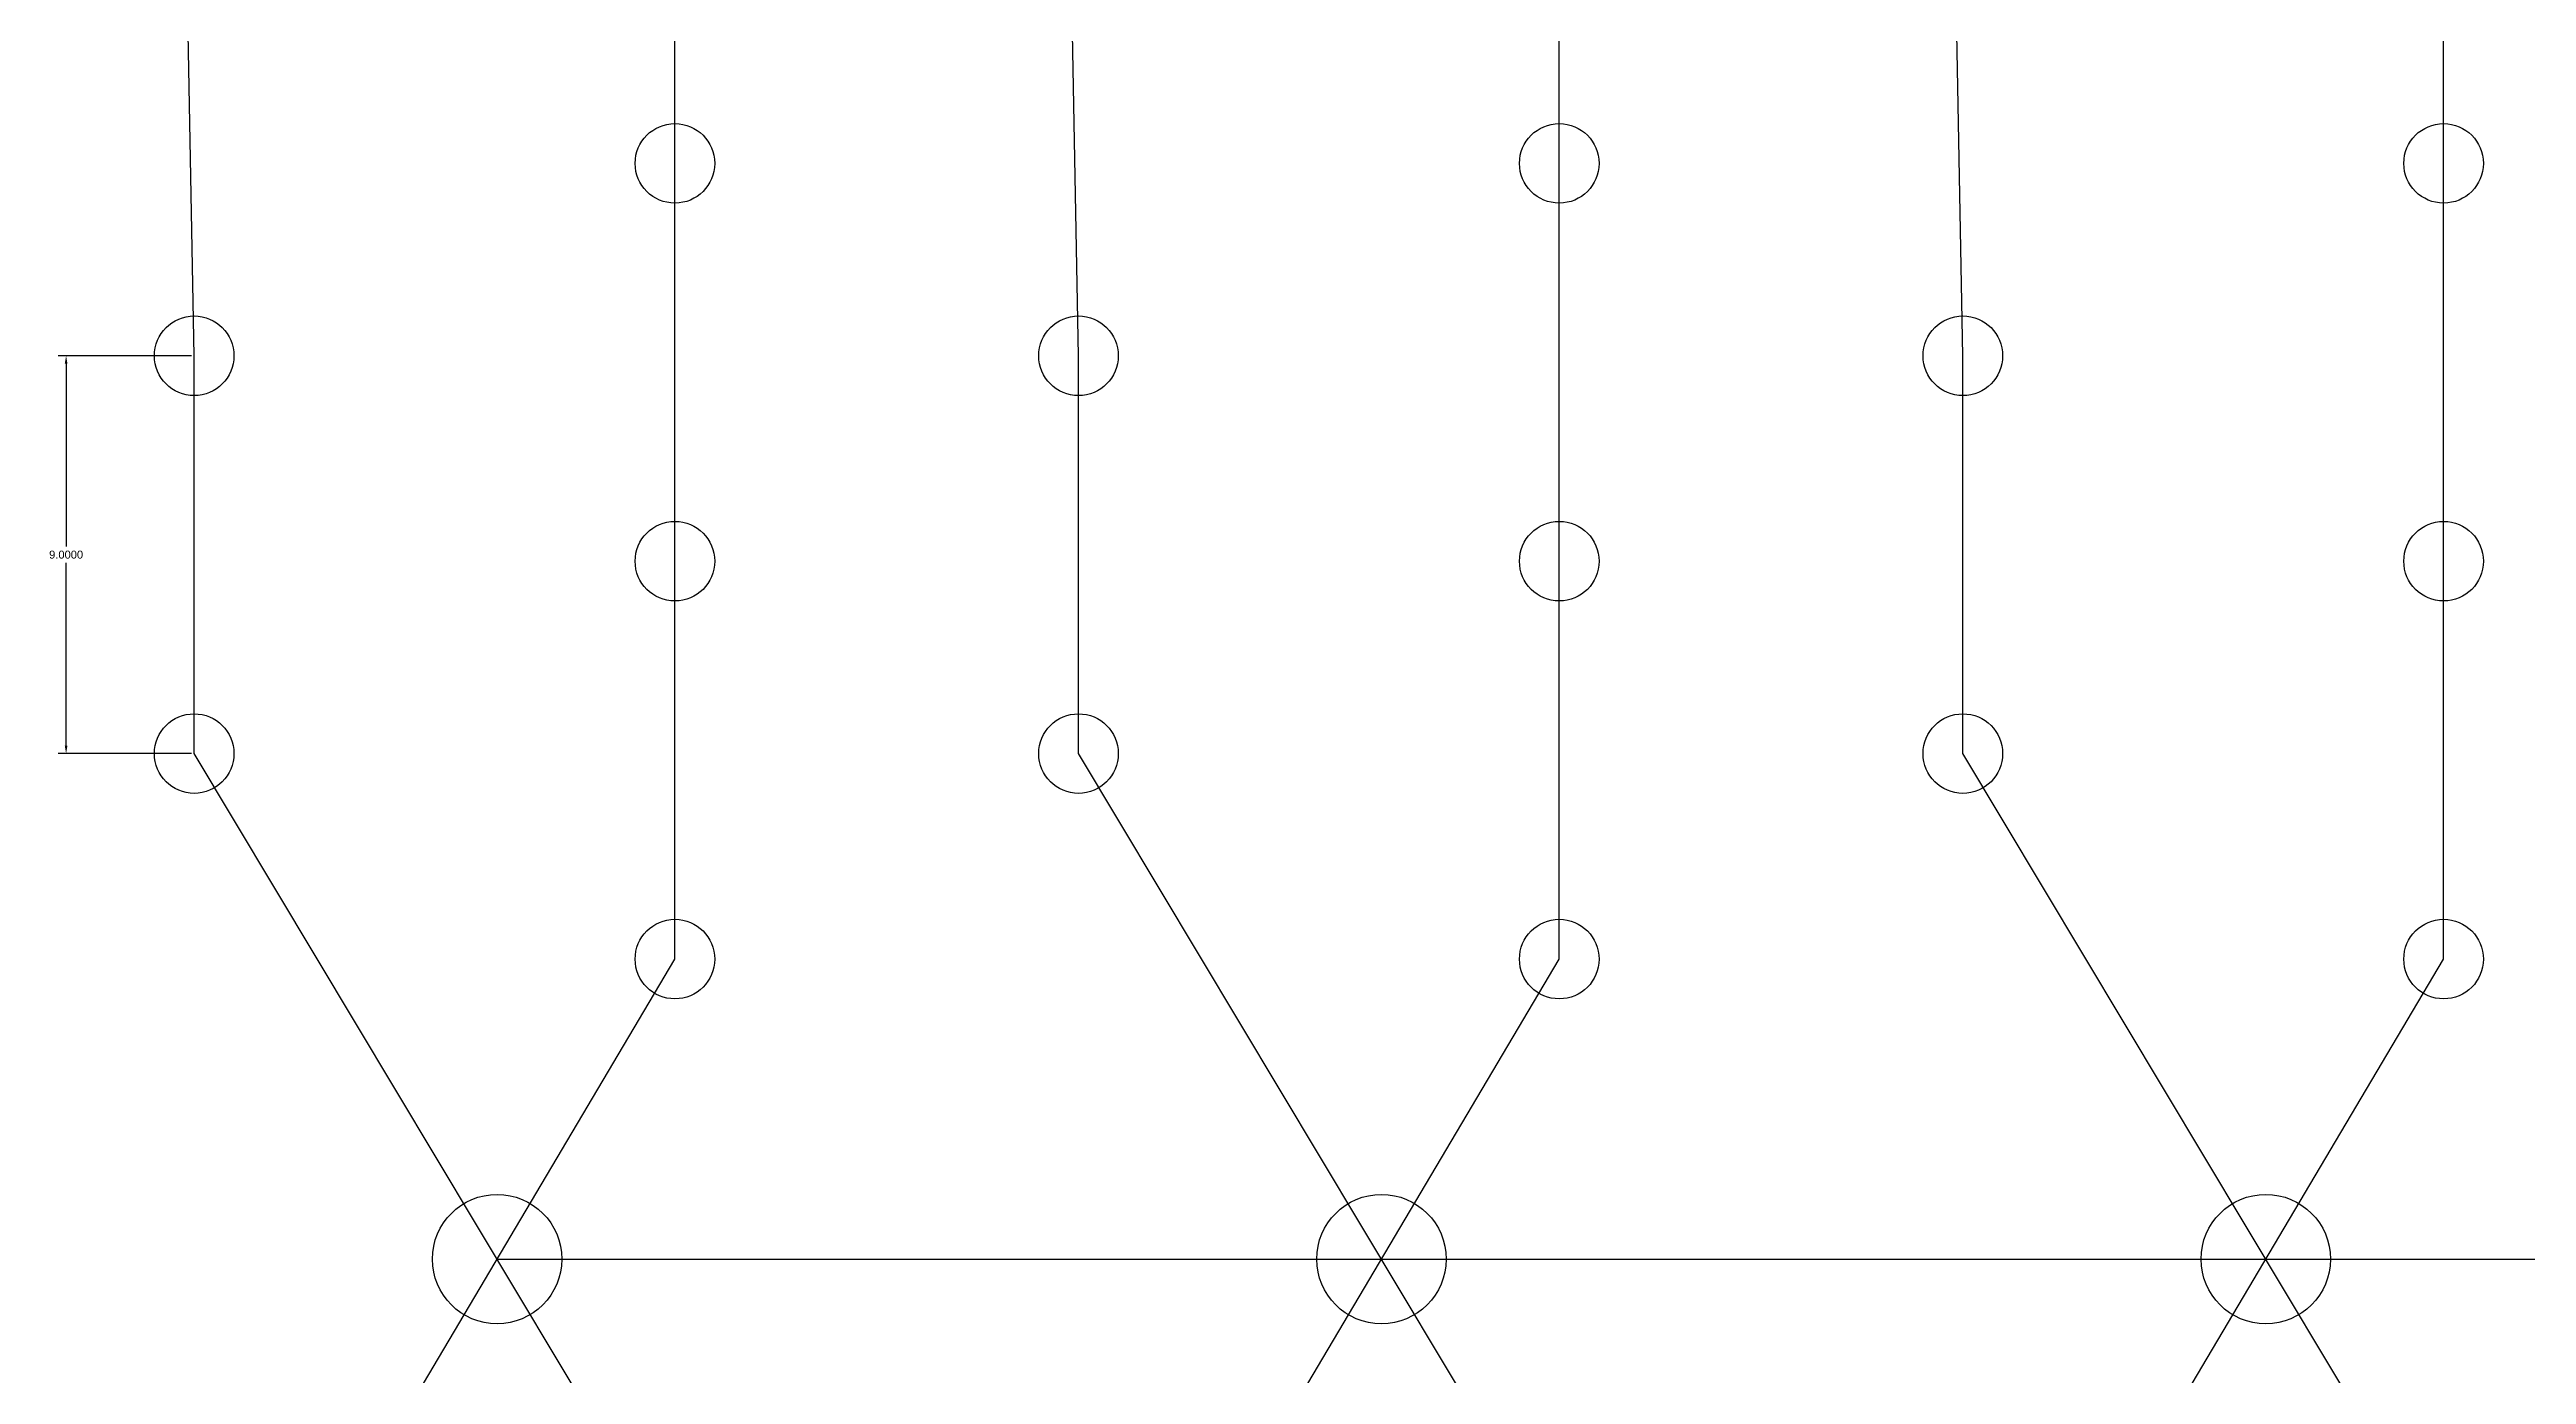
# Model space of a CAD drawing. Header units: metres. Extents: x -8 to 899, y -374 to 8.
# Drawn here: x -7.6 to 48.4, y -51.7 to -21.7 of the extents above; entities that cross this region are included whole.
import ezdxf

# ---------------------------------------------------------------- set-up
doc = ezdxf.new("R2010")
doc.units = ezdxf.units.M
doc.header["$MEASUREMENT"] = 0
doc.styles.get("Standard").update_dxf_attribs({"font": 'arial.ttf'})
doc.dimstyles.get("Standard").update_dxf_attribs({"dimtxt": 0.18, "dimasz": 0.18, "dimexe": 0.18, "dimexo": 0.0625, "dimgap": 0.09, "dimtad": 0, "dimtih": 1, "dimtoh": 1, "dimdec": 4, "dimzin": 0, "dimdsep": 46, "dimtxsty": 'Standard', "dimcen": 0.09, "dimadec": 0, "dimazin": 0, "dimtfac": 1, "dimtdec": 4, "dimtofl": 0, "dimtmove": 0, "dimatfit": 3, "dimfxl": 1, "dimtolj": 1, "dimtzin": 0, "dimarcsym": 0})

# ---------------------------------------------------------------- blocks, each defined once
blk = doc.blocks.new('*D6')
at = {"color": 0, "lineweight": -2, "transparency": 16777216}
for p, q in [((-4.363, -28.649), (-7.377, -28.649)), ((-7.197, -28.829), (-7.197, -32.967)), ((-7.197, -37.469), (-7.197, -33.331)), ((-4.363, -37.649), (-7.377, -37.649))]:
    blk.add_line(p, q, dxfattribs=at)
at = {"color": 0, "transparency": 16777216}
for points in [[(-7.227, -28.829), (-7.167, -28.829), (-7.197, -28.649)], [(-7.227, -37.469), (-7.167, -37.469), (-7.197, -37.649)]]:
    blk.add_solid(points, dxfattribs=at)
at = {"layer": 'Defpoints', "color": 0, "transparency": 16777216}
for p in [(-7.197, -28.649), (-4.301, -28.649), (-4.301, -37.649)]:
    blk.add_point(p, dxfattribs=at)
at = {"color": 0, "transparency": 16777216, "insert": (-7.197, -33.149), "char_height": 0.18, "attachment_point": 5}
blk.add_mtext('\\A1;9.0000', dxfattribs=at)

msp = doc.modelspace()

# ---------------------------------------------------------------- linework, layer by layer
for p, q in [((6.57196, -24.29664), (6.57196, -15.29664)), ((26.57196, -24.29664), (26.57196, -15.29664)), ((26.57196, -24.29664), (26.57196, -15.29664)), ((46.57196, -24.29664), (46.57196, -15.29664)), ((46.57196, -24.29664), (46.57196, -15.29664)), ((-4.30099, -28.64914), (-4.46949, -19.64993)), ((15.69901, -28.64914), (15.53051, -19.64993)), ((15.69901, -28.64914), (15.53051, -19.64993)), ((35.69901, -28.64914), (35.53051, -19.64993)), ((35.69901, -28.64914), (35.53051, -19.64993)), ((6.57196, -33.29664), (6.57196, -24.29664)), ((26.57196, -33.29664), (26.57196, -24.29664)), ((26.57196, -33.29664), (26.57196, -24.29664)), ((46.57196, -33.29664), (46.57196, -24.29664)), ((46.57196, -33.29664), (46.57196, -24.29664)), ((-4.30099, -37.64914), (-4.30099, -28.64914)), ((15.69901, -37.64914), (15.69901, -28.64914)), ((15.69901, -37.64914), (15.69901, -28.64914)), ((35.69901, -37.64914), (35.69901, -28.64914)), ((35.69901, -37.64914), (35.69901, -28.64914)), ((6.57196, -42.29664), (6.57196, -33.29664)), ((26.57196, -42.29664), (26.57196, -33.29664)), ((26.57196, -42.29664), (26.57196, -33.29664)), ((46.57196, -42.29664), (46.57196, -33.29664)), ((46.57196, -42.29664), (46.57196, -33.29664)), ((6.57196, -55.79664), (-4.30099, -37.64914)), ((26.57196, -55.79664), (15.69901, -37.64914)), ((26.57196, -55.79664), (15.69901, -37.64914)), ((46.57196, -55.79664), (35.69901, -37.64914)), ((46.57196, -55.79664), (35.69901, -37.64914)), ((-4.23184, -60.52526), (6.57196, -42.29664)), ((15.76816, -60.52526), (26.57196, -42.29664)), ((15.76816, -60.52526), (26.57196, -42.29664)), ((35.76816, -60.52526), (46.57196, -42.29664)), ((35.76816, -60.52526), (46.57196, -42.29664)), ((2.54966, -49.08322), (22.54966, -49.08322)), ((22.54966, -49.08322), (42.54966, -49.08322)), ((42.54966, -49.08322), (62.54966, -49.08322))]:
    msp.add_line(p, q)
for centre in [(6.57196, -24.29664), (26.57196, -24.29664), (26.57196, -24.29664), (46.57196, -24.29664), (46.57196, -24.29664), (-4.30099, -28.64914), (15.69901, -28.64914), (15.69901, -28.64914), (35.69901, -28.64914), (35.69901, -28.64914), (6.57196, -33.29664), (26.57196, -33.29664), (26.57196, -33.29664), (46.57196, -33.29664), (46.57196, -33.29664), (-4.30099, -37.64914), (15.69901, -37.64914), (15.69901, -37.64914), (35.69901, -37.64914), (35.69901, -37.64914), (6.57196, -42.29664), (26.57196, -42.29664), (26.57196, -42.29664), (46.57196, -42.29664), (46.57196, -42.29664)]:
    msp.add_circle(centre, 0.9)
at = {"color": 5}
for centre in [(2.54966, -49.08322), (22.54966, -49.08322), (22.54966, -49.08322), (42.54966, -49.08322), (42.54966, -49.08322)]:
    msp.add_circle(centre, 1.46333, dxfattribs=at)

# ---------------------------------------------------------------- dimensions: what is measured, and where the dimension line sits
dim = msp.add_linear_dim(base=(-7.19716, -28.64914), p1=(-4.30099, -37.64914), p2=(-4.30099, -28.64914), angle=90, dimstyle='Standard')
dim.commit()
dim.dimension.update_dxf_attribs({"geometry": '*D6', "text_midpoint": (-7.19716, -33.14914)})

doc.saveas('drawing.dxf')
